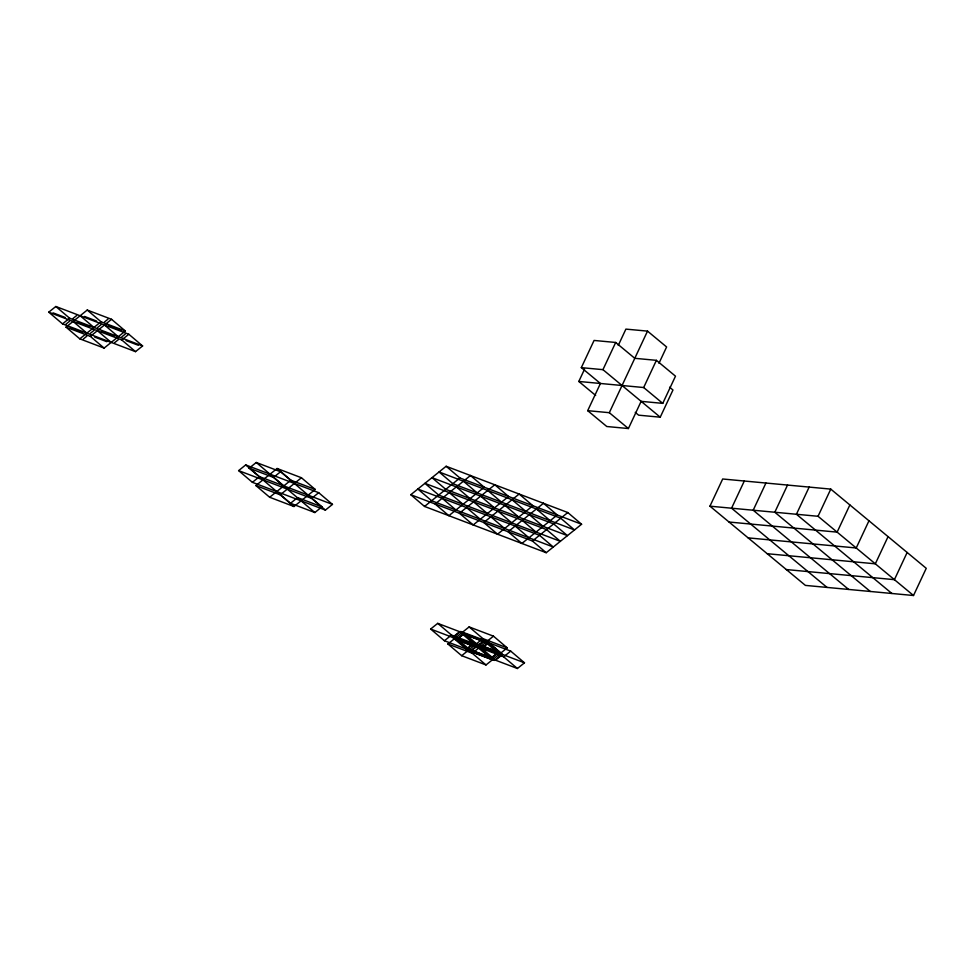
<?xml version="1.0" encoding="UTF-8"?>
<svg xmlns="http://www.w3.org/2000/svg" width="975" height="975" viewBox="0 0 975 975"><rect width="100%" height="100%" fill="white"/><g stroke="black" fill="none" stroke-linecap="round" stroke-linejoin="round"><path stroke-width="1.46" d="M581.332 367.636L594.067 340.446L615.688 342.469L634.786 358.312L656.407 360.336L675.492 376.179L662.756 403.37L641.136 401.347L628.4 428.537L606.791 426.514L587.693 410.67L600.429 383.48L581.332 367.636L602.952 369.659L660.233 417.19L672.969 390L669.606 387.209M595.652 395.436L578.809 381.457L584.537 369.22M602.952 369.659L615.688 342.469M618.26 345.418L625.901 329.111L647.522 331.122L666.608 346.966L658.966 363.285M587.693 410.67L609.314 412.693L647.522 331.122M578.809 381.457L643.671 387.526L656.407 360.336M709.946 506.183L722.682 478.993L830.773 489.109L926.25 568.315L913.514 595.506L805.411 585.402L709.946 506.183L818.037 516.287L913.514 595.506M744.303 481.016L731.567 508.207L827.032 587.413M765.923 483.039L753.188 510.23L848.652 589.436M787.532 485.062L774.808 512.241L870.273 591.459M809.152 487.086L796.417 514.264L891.893 593.482M818.037 516.287L830.773 489.109M849.871 504.94L837.135 532.131L729.032 522.027M868.969 520.784L856.233 547.974L748.13 537.871M888.067 536.628L875.331 563.818L767.227 553.715M907.152 552.472L894.416 579.662L786.325 569.558M48.75 312.183L55.819 306.491L128.822 334.254L142.606 345.954L135.525 351.646L62.534 323.883L48.75 312.183L121.753 339.946L135.525 351.646M62.534 323.883L69.603 318.191L142.606 345.954M66.032 324.078L69.578 321.238M73.113 318.386L76.647 315.547M66.007 327.125L87.226 310.05L111.564 319.3L125.348 331.013L104.118 348.087L79.792 338.837L66.007 327.125L90.346 336.387L104.118 348.087M79.792 338.837L101.01 321.75L125.348 331.013M83.302 339.032L86.836 336.18M90.37 333.34L93.905 330.488M97.451 327.649L100.986 324.797M104.52 321.957L108.054 319.105M90.346 336.387L111.564 319.3M114.709 342.591L118.243 339.751M121.778 336.899L125.312 334.059M121.753 339.946L128.822 334.254M238.619 470.62L245.7 464.929L318.703 492.692L332.475 504.404L325.406 510.096L252.403 482.332L238.619 470.62L311.622 498.383L325.406 510.096M249.173 468.171L256.254 462.479L280.581 471.729L321.921 506.854L314.852 512.545L290.513 503.283L249.173 468.171L273.512 477.421L314.852 512.545M252.403 482.332L259.472 476.629L332.475 504.404M255.889 485.574L277.107 468.487L301.433 477.75L315.217 489.45L293.999 506.525L269.661 497.274L255.889 485.574L280.215 494.825L293.999 506.525M273.512 477.421L280.581 471.729M269.661 497.274L282.189 487.195M315.217 489.45L290.879 480.2L283.81 485.891L256.254 462.479M280.215 494.825L301.433 477.75M290.513 503.283L297.582 497.591L321.921 506.854M311.622 498.383L318.703 492.692M410.768 494.727L446.136 466.269L567.803 512.545L581.587 524.245L546.219 552.715L424.539 506.439L410.768 494.727L532.435 541.003L546.219 552.715M424.539 506.439L459.908 477.969L581.587 524.245M532.435 541.003L567.803 512.545M430.645 629.046L437.714 623.354L510.717 651.117L524.489 662.817L517.42 668.509L444.417 640.746L430.645 629.046L503.648 656.809L517.42 668.509M444.417 640.746L451.498 635.054L524.489 662.817M447.903 643.987L469.121 626.913L493.46 636.163L507.232 647.875L486.013 664.95L461.675 655.7L447.903 643.987L472.241 653.25L486.013 664.95M457.409 639.222L464.478 633.531M466.318 649.082L473.399 643.39M461.675 655.7L482.905 638.613L507.232 647.875M479.334 644.512L482.869 641.66M485.002 640.685L477.933 646.376L453.594 637.126L460.675 631.434L487.086 641.294L500.87 652.994L476.531 643.744M472.241 653.25L493.46 636.163M481.747 648.473L488.816 642.781L502.588 654.493L495.519 660.185L480.017 646.986L455.678 637.723L471.181 650.934L478.262 645.231L462.759 632.032M490.657 658.332L497.725 652.641M503.648 656.809L510.717 651.117M660.233 417.19L638.613 415.167L635.249 412.364M84.496 316.436L96.671 321.067M108.834 325.687L120.998 330.318M53.089 312.878L65.264 317.497M77.427 322.128L89.59 326.759M101.766 331.378L113.929 336.009M126.092 340.641L138.267 345.26M70.358 327.819L82.522 332.451M94.685 337.07L106.848 341.701M461.346 633.177L485.672 642.428M483.649 648.241L495.824 652.872M454.265 638.869L478.603 648.119M469.462 649.435L493.789 658.686M643.671 387.526L662.756 403.37M609.314 412.693L628.4 428.537M536.396 508.974L550.18 520.687M512.058 499.724L525.842 511.424M529.327 514.678L543.099 526.378M487.732 490.474L501.503 502.174M504.989 505.416L518.773 517.128M522.247 520.37L536.031 532.07M446.136 466.269L459.908 477.969M463.393 481.211L477.177 492.923M480.651 496.165L494.435 507.865M497.92 511.107L511.692 522.819M515.178 526.061L528.95 537.761M456.324 486.903L470.096 498.615M473.582 501.857L487.366 513.557M490.839 516.799L504.623 528.511M449.243 492.607L463.028 504.307M466.513 507.548L480.285 519.248M442.175 498.298L455.959 509.998M469.121 626.913L482.905 638.613M486.379 641.855L500.163 653.567M277.107 468.487L290.879 480.2M87.226 310.05L101.01 321.75M104.496 324.992L118.268 336.704M462.053 632.604L475.824 644.304M479.31 647.558L493.082 659.258M80.157 315.742L93.941 327.442M97.415 330.696L111.199 342.396M437.714 623.354L451.498 635.054M454.972 638.296L468.756 650.008M245.7 464.929L259.472 476.629M55.819 306.491L69.603 318.191M73.088 321.433L86.86 333.145M470.474 475.52L435.106 503.99L448.878 515.69L484.246 487.232L470.474 475.52M494.8 484.77L459.432 513.24L473.216 524.952L508.584 496.482L494.8 484.77M519.139 494.033L483.771 522.503L497.543 534.202L532.911 505.732L519.139 494.033M543.465 503.283L508.097 531.753L521.881 543.453L557.249 514.995L543.465 503.283M459.615 631.678L452.546 637.37L468.049 650.569L492.375 659.831L476.872 646.632L483.953 640.928L499.456 654.14L475.117 644.877L459.615 631.678M463.43 633.774L456.349 639.466L480.687 648.728L487.756 643.025L463.43 633.774M474.447 643.134L467.378 648.838L491.705 658.088L498.786 652.397L474.447 643.134M477.202 645.487L470.133 651.178L494.459 660.428L501.54 654.737L477.202 645.487M560.735 518.237L439.067 471.961L452.839 483.661L574.507 529.937L560.735 518.237M553.654 523.928L431.986 477.653L445.77 489.352L567.438 535.628L553.654 523.928M546.585 529.62L424.917 483.344L438.689 495.056L560.357 541.332L546.585 529.62M539.516 535.312L417.836 489.036L431.62 500.748L553.288 547.024L539.516 535.312"/></g></svg>
